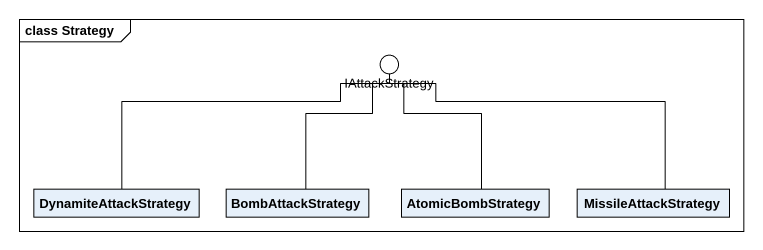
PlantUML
@startuml
mainframe class Strategy
allowmixing
hide circle
hide empty members
() IAttackStrategy
class DynamiteAttackStrategy
class BombAttackStrategy
class AtomicBombStrategy
class MissileAttackStrategy
DynamiteAttackStrategy -right- IAttackStrategy
BombAttackStrategy -up- IAttackStrategy
AtomicBombStrategy -up- IAttackStrategy
MissileAttackStrategy -left- IAttackStrategy
@enduml
